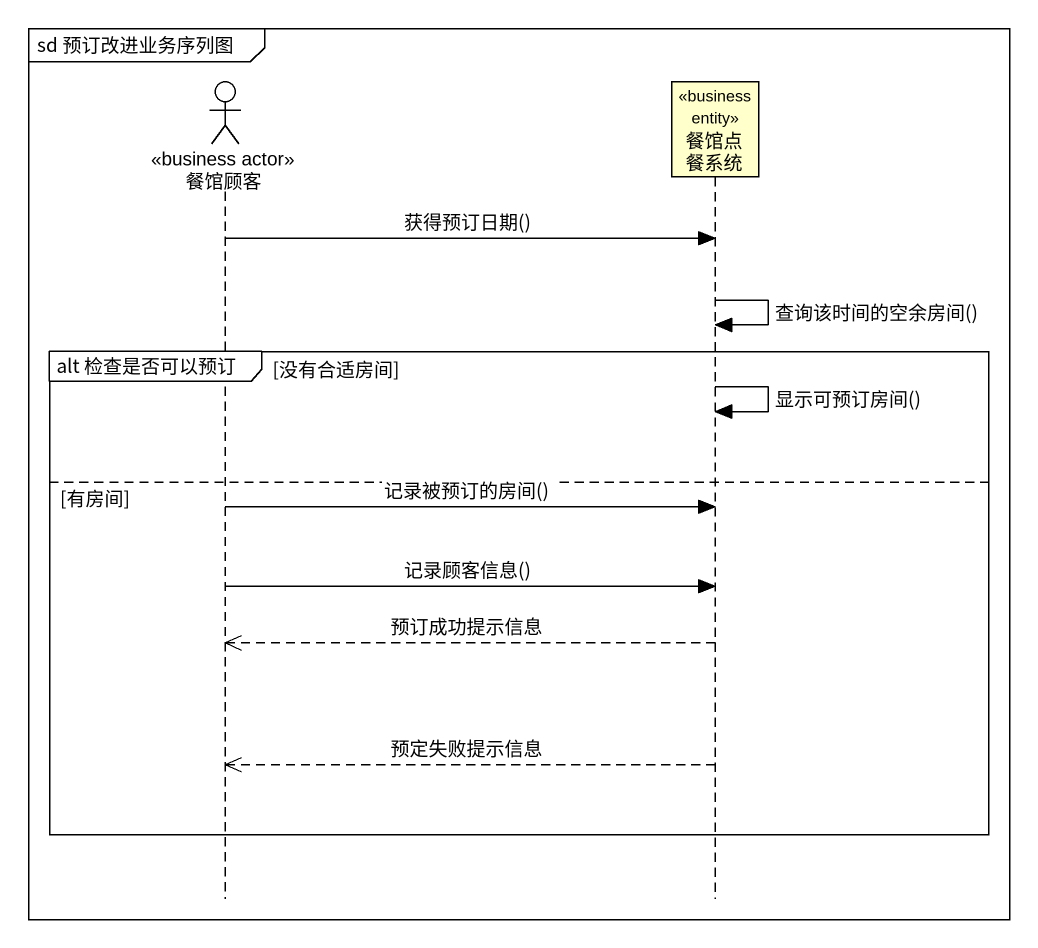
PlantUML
@startuml
mainframe sd 预订改进业务序列图
hide footbox
actor 餐馆顾客 <<business actor>>
participant 餐馆点餐系统 <<business entity>>

餐馆顾客 -> 餐馆点餐系统 : 获得预订日期()
餐馆点餐系统 -> 餐馆点餐系统 : 查询该时间的空余房间()
group alt 检查是否可以预订 [没有合适房间]
  餐馆点餐系统 -> 餐馆点餐系统 : 显示可预订房间()
else 有房间
  餐馆顾客 -> 餐馆点餐系统 : 记录被预订的房间()
  餐馆顾客 -> 餐馆点餐系统 : 记录顾客信息()
  餐馆点餐系统 -->> 餐馆顾客 : 预订成功提示信息
  餐馆点餐系统 -->> 餐馆顾客 : 预定失败提示信息
end
@enduml
